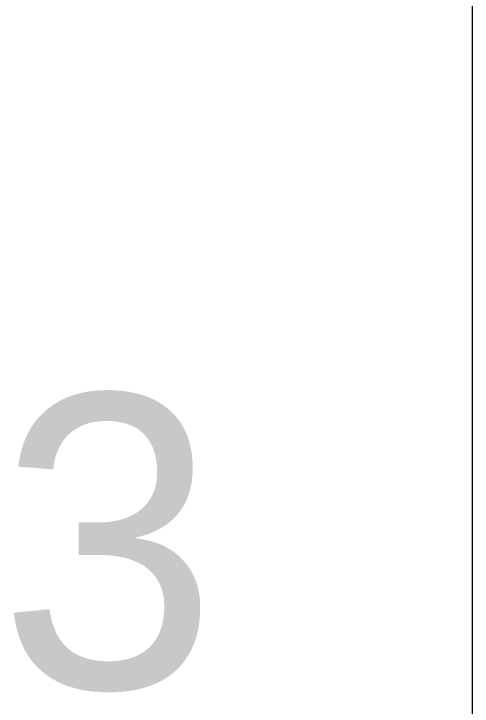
# Model space of a CAD drawing. Header units: metres. Extents: x 14 to 2416, y -346 to 476.
# Drawn here: x 42.2832 to 42.5016, y -74.0475 to -73.7175 of the extents above; entities that cross this region are included whole.
import ezdxf

# ---------------------------------------------------------------- set-up
doc = ezdxf.new("R2010")
doc.units = ezdxf.units.M
doc.linetypes.add('0', pattern=[0])
doc.layers.get('0').update_dxf_attribs({"linetype": '0', "lineweight": 20})
for name, color, linetype, lineweight in [('A-ANNO-TEXT', 20, 'Continuous', 13), ('A-WALL', 250, 'Continuous', 20), ('baños', 251, 'Continuous', 0), ('E Tuberia Emp Losa', 22, 'Continuous', 40)]:
    doc.layers.add(name, color=color, linetype=linetype, lineweight=lineweight)
doc.styles.add('CENTURY GOTHIC', font='GOTHIC.TTF')

# ---------------------------------------------------------------- blocks, each defined once
blk = doc.blocks.new('PL BASE 1N NASAS 09')
at = {"layer": 'A-WALL'}
blk.add_line((-107.88107, -37.61972), (-107.88107, -38.92972), dxfattribs=at)
blk = doc.blocks.new('PL MUEBLES 1N NASAS 09')
at = {"layer": 'baños'}
blk.add_blockref('PL BASE 1N NASAS 09', (162.26154, 88.20329), dxfattribs=at)
blk = doc.blocks.new('A$Cbef68299')
blk.add_blockref('PL MUEBLES 1N NASAS 09', (-30.76586, -32.0535))
blk = doc.blocks.new('A$Cc5be7df0')
at = {"layer": 'A-ANNO-TEXT'}
blk.add_blockref('A$Cbef68299', (4.14926, 17.33699), dxfattribs=at)

msp = doc.modelspace()

# ---------------------------------------------------------------- block references
at = {"layer": 'A-ANNO-TEXT'}
msp.add_blockref('A$Cc5be7df0', (14.73768, -108.86317), dxfattribs=at)

# ---------------------------------------------------------------- texts
at = {"layer": 'E Tuberia Emp Losa', "insert": (42.32815, -73.96997), "char_height": 0.14, "width": 0.276812, "attachment_point": 5, "style": 'CENTURY GOTHIC'}
msp.add_mtext('3 ', dxfattribs=at)

doc.saveas('drawing.dxf')
